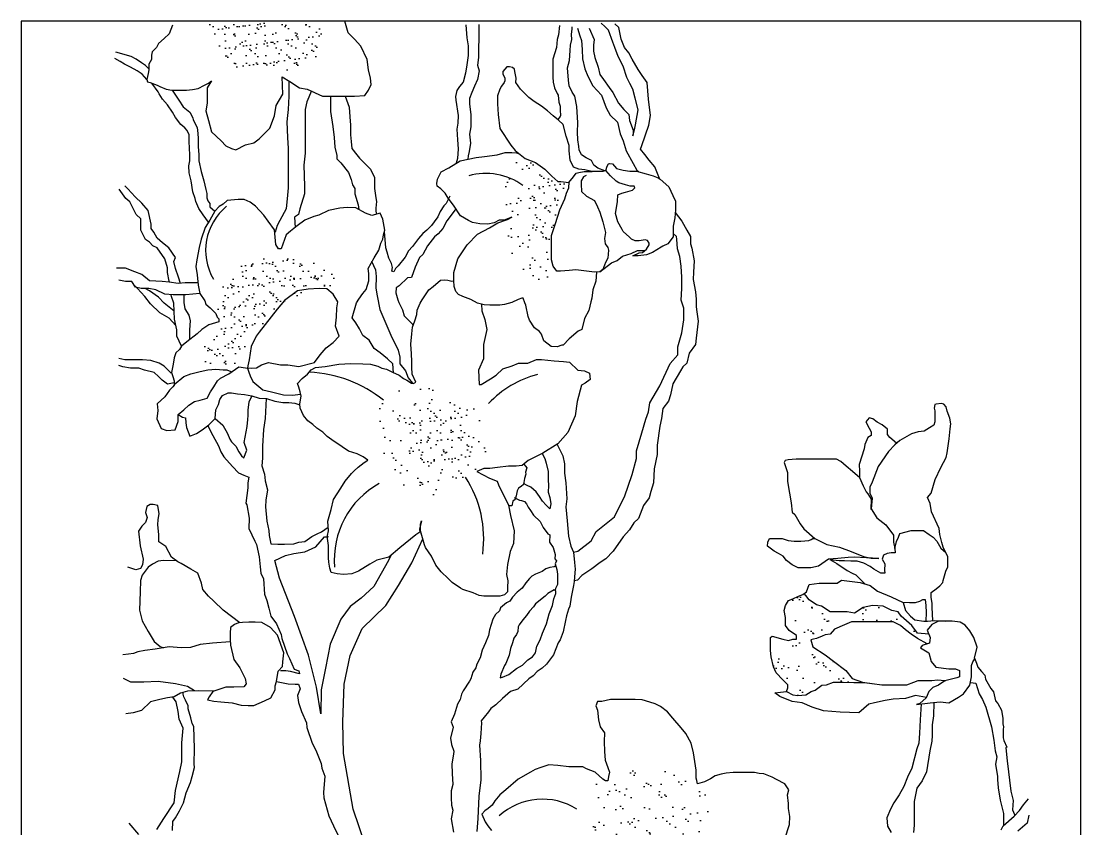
# Model space of a CAD drawing. Header units: millimetres. Extents: x 14385 to 129787, y 107826 to 186798.
# Drawn here: x 23319 to 26112, y 113915 to 116045 of the extents above; entities that cross this region are included whole.
import ezdxf

# ---------------------------------------------------------------- set-up
doc = ezdxf.new("R2010")
doc.units = ezdxf.units.MM
doc.header["$LTSCALE"] = 1000
pattern_1 = [(37.5, (32111.944, 101608.375), (-1.283065, 39.24605), [0, -30.959755, 0, -34.62604, 0, -33.09842]), (7.5, (32111.944, 101608.375), (36.04727, 57.4822), [0, -16.701973, 0, -27.904516, 0, -10.693336]), (327.5, (32086.89, 101608.375), (63.42968, 0.11525), [0, -10.18413, 0, -36.66287, 0, -47.86541]), (317.5, (32086.89, 101608.375), (61.2296, 17.8767), [0, -5.092065, 0, -24.034547, 0, -27.49715])]
pattern_2 = [(37.5, (32111.944, 101608.375), (-2.13844, 65.41008), [0, -51.5996, 0, -57.71007, 0, -55.16404]), (7.5, (32111.94, 101608.375), (60.0788, 95.80367), [0, -27.83662, 0, -46.50753, 0, -17.82223]), (327.5, (32070.19, 101608.375), (105.71613, 0.19208), [0, -16.97355, 0, -61.10478, 0, -79.77568]), (317.5, (32070.19, 101608.375), (102.0493, 29.7945), [0, -8.48678, 0, -40.05758, 0, -45.82858])]

msp = doc.modelspace()

# ---------------------------------------------------------------- hatches: boundary and pattern name
h = msp.add_hatch()
h.set_pattern_fill('AR-SAND', color=252, scale=0.8019, style=0)
h.set_pattern_definition(pattern_1)
h.paths.add_polyline_path([(23813.9, 116039.9), (23832.5, 115989.2), (23856.2, 115955.5), (23878.1, 115926.8), (23901.8, 115920.1), (23955.8, 115915), (23999.7, 115915), (24057.1, 115916.7), (24104.4, 115947.1), (24114.5, 116006.1), (24099.3, 116041.5)])
h = msp.add_hatch()
h.set_pattern_fill('AR-SAND', color=252, scale=1.3365, style=0)
h.set_pattern_definition(pattern_2)
h.paths.add_polyline_path([(24644.2, 115681.9), (24601.7, 115664.4), (24591.5, 115630.2), (24587.8, 115551.8), (24598.9, 115534.3), (24600.7, 115454), (24644.2, 115375.5), (24681.1, 115364.5), (24709.7, 115364.5), (24730, 115381.1), (24717.1, 115419.8), (24705.1, 115445.7), (24684.8, 115465.1), (24670, 115471.5), (24646.9, 115576.7), (24656.2, 115626.6), (24673.7, 115645), (24683.9, 115662.5)])
h = msp.add_hatch()
h.set_pattern_fill('AR-SAND', color=252, scale=0.8019, style=0)
h.set_pattern_definition(pattern_1)
h.paths.add_polyline_path([(24693.1, 115656.1), (24668.2, 115635.8), (24658, 115621), (24646, 115589.6), (24652.5, 115549), (24670.9, 115481.7), (24680.2, 115470.6), (24715.3, 115468.7), (24719, 115478.9), (24724.5, 115496.4), (24723.6, 115523.2), (24732.8, 115538.9), (24733.7, 115555.5), (24743.9, 115578.6), (24755.9, 115613.6), (24742.1, 115620.1), (24724.5, 115629.3), (24709.7, 115636.7), (24699.6, 115645.9), (24692.2, 115651.5)])
h = msp.add_hatch()
h.set_pattern_fill('AR-SAND', color=252, scale=0.8019, style=0)
h.set_pattern_definition(pattern_1)
h.paths.add_polyline_path([(23834.1, 115286.1), (23848.5, 115345.9), (23889.6, 115398), (23932.8, 115414.6), (23992.7, 115425.7), (24053.7, 115417.9), (24099.2, 115408), (24131.3, 115389.1), (24150.2, 115368.1), (24148, 115350.3), (24121.3, 115334.8), (24070.3, 115330.4), (24000.5, 115302.7), (23918.4, 115200.8), (23899.6, 115166.4), (23882.9, 115140.9), (23860.7, 115134.3), (23780.9, 115144.3), (23794.2, 115177.5), (23815.3, 115208.5), (23834.1, 115222.9), (23850.8, 115238.4), (23849.7, 115250.6), (23837.5, 115275)])
h = msp.add_hatch()
h.set_pattern_fill('AR-SAND', color=252, scale=1.3365, style=0)
h.set_pattern_definition(pattern_2)
h.paths.add_polyline_path([(24326, 115076.8), (24285.1, 115065.6), (24255.3, 115013.6), (24260.3, 114971.5), (24270.2, 114910.8), (24297.5, 114840.2), (24339.6, 114805.5), (24354.5, 114795.6), (24379.3, 114778.2), (24423.9, 114800.5), (24450, 114812.9), (24483.5, 114825.3), (24502.1, 114838.9), (24525.6, 114872.4), (24549.2, 114892.2), (24541.7, 114925.6), (24541.7, 114950.4), (24531.8, 114982.6), (24533.1, 115007.4), (24533.1, 115030.9), (24525.6, 115052), (24508.3, 115064.4), (24476, 115074.3), (24441.3, 115075.5), (24406.6, 115087.9), (24395.4, 115087.9), (24374.4, 115081.7), (24354.5, 115076.8), (24342.1, 115076.8)])
h.paths.add_polyline_path([(24379.3, 115037.1), (24353.3, 115021), (24334.7, 114997.5), (24333.4, 114960.3), (24350.8, 114894.7), (24414, 114858.7), (24436.3, 114863.7), (24489.7, 114877.3), (24510.7, 114893.4), (24514.5, 114923.2), (24502.1, 114974), (24469.8, 115016.1), (24411.5, 115033.4), (24397.9, 115040.9)], flags=16)
h = msp.add_hatch()
h.set_pattern_fill('AR-SAND', color=252, scale=0.8019, style=0)
h.set_pattern_definition(pattern_1)
h.paths.add_polyline_path([(24379.3, 115037.1), (24353.3, 115021), (24334.7, 114997.5), (24333.4, 114960.3), (24350.8, 114894.7), (24414, 114858.7), (24436.3, 114863.7), (24489.7, 114877.3), (24510.7, 114893.4), (24514.5, 114923.2), (24502.1, 114974), (24469.8, 115016.1), (24411.5, 115033.4), (24397.9, 115040.9)])
h = msp.add_hatch()
h.set_pattern_fill('AR-SAND', color=252, scale=1.3365, style=0)
h.set_pattern_definition(pattern_2)
h.paths.add_polyline_path([(25428.7, 114502.6), (25415.4, 114506.4), (25396.5, 114519.6), (25387.1, 114530.9), (25383.1, 114535.7), (25379.5, 114532.8), (25368.2, 114529.1), (25353.1, 114521.5), (25341.7, 114517.7), (25334.2, 114504.5), (25330.4, 114491.3), (25334.2, 114472.4), (25334.2, 114451.6), (25343.6, 114438.4), (25362.5, 114425.2), (25362.5, 114415.8), (25353.1, 114415.8), (25341.7, 114412), (25326.6, 114415.8), (25298.3, 114423.3), (25294.5, 114419.5), (25294.5, 114408.2), (25294.5, 114385.5), (25296.4, 114368.6), (25302, 114342.1), (25309.6, 114327), (25326.6, 114308.1), (25339.8, 114294.9), (25339.8, 114287.4), (25336.1, 114277.9), (25353.1, 114268.8), (25366.4, 114266.6), (25387.4, 114268.8), (25401.8, 114277.7), (25411.8, 114281), (25429.5, 114294.3), (25441.6, 114295.4), (25460.5, 114302), (25485.9, 114302), (25513.6, 114300.9), (25526.9, 114300.9), (25542.4, 114300.9), (25561.2, 114298.8), (25536.4, 114302.5), (25509.9, 114311.9), (25492.9, 114332.7), (25460.8, 114357.2), (25438.1, 114374.2), (25406, 114395), (25400.3, 114413.9), (25407.9, 114415.8), (25415.4, 114417.6), (25430.6, 114423.3), (25438.1, 114427.1), (25451.4, 114429), (25462.7, 114442.2), (25489.2, 114453.5), (25508, 114461.1), (25542.1, 114461.1), (25566.6, 114461.1), (25593.1, 114461.1), (25617.7, 114461.1), (25636.6, 114451.6), (25649.8, 114440.3), (25664.9, 114429), (25681.9, 114417.6), (25707.5, 114403.3), (25713.5, 114405.3), (25715.6, 114420.2), (25711.8, 114428.8), (25681.9, 114430.9), (25666.8, 114451.6), (25638.5, 114476.2), (25630.9, 114487.5), (25613.9, 114491.3), (25591.2, 114502.6), (25562.9, 114504.5), (25538.3, 114498.8), (25515.6, 114483.7), (25496.7, 114487.5), (25451.4, 114487.5)])
h = msp.add_hatch()
h.set_pattern_fill('AR-SAND', color=252, scale=1.3365, style=0)
h.set_pattern_definition(pattern_2)
h.paths.add_polyline_path([(24919.4, 114078.2), (24835.1, 114044.3), (24821.5, 113991), (24827.3, 113901.9), (24822.5, 113847.7), (24838.9, 113812.8), (24897.1, 113738.2), (24954.3, 113698.5), (24965, 113690.8), (25002.8, 113689.8), (25034.7, 113692.7), (25087.1, 113719.8), (25120, 113745), (25141.4, 113777), (25143.3, 113804.1), (25133.6, 113843.8), (25143.3, 113904.8), (25128.8, 113944.5), (25129.7, 114001.7), (25120, 114009.4), (25082.2, 114040.4), (25060.9, 114059.8), (25014.4, 114087.9), (24967.9, 114084), (24926.2, 114084)])

# ---------------------------------------------------------------- linework, layer by layer
msp.add_lwpolyline([(23318.7, 111744.9), (26112.4, 111744.9), (26112.4, 116044.9), (23318.7, 116044.9)], close=True)
at = {"color": 252}
for points in [[(23717.7, 116034.8), (23709.2, 116011.2), (23695.7, 115999.4), (23680.5, 115985.9), (23675.5, 115975.7), (23663.6, 115963.9), (23662, 115955.5), (23662, 115943.7), (23655.2, 115931.9), (23655.2, 115916.7), (23653.5, 115906.6), (23650.1, 115891.4), (23651.8, 115884.6), (23658.6, 115882.9), (23677.2, 115876.2), (23683.9, 115872.8), (23700.8, 115866.1), (23716, 115862.7), (23731.2, 115862.7), (23754.8, 115862.7), (23770, 115864.4), (23785.2, 115867.8), (23802.1, 115876.2), (23812.3, 115881.2), (23820.7, 115888), (23808.9, 115869.4), (23808.9, 115850.9), (23808.9, 115828.9), (23805.5, 115808.7), (23812.3, 115783.4), (23820.7, 115753), (23846, 115729.4), (23857.9, 115715.9), (23873, 115709.1), (23884.9, 115705.8), (23910.2, 115719.3), (23932.2, 115724.3), (23945.7, 115734.5), (23959.2, 115748), (23974.4, 115763.1), (23986.2, 115795.2), (23991.3, 115822.2), (23999.7, 115837.4), (24008.1, 115852.6), (24006.5, 115898.1), (24026.7, 115886.3), (24052.1, 115869.4), (24072.3, 115866.1), (24112.8, 115847.5), (24143.2, 115847.5), (24168.6, 115847.5), (24197.3, 115847.5), (24224.3, 115849.2), (24234.4, 115862.7), (24241.2, 115877.9), (24239.5, 115894.7), (24234.4, 115916.7), (24231.1, 115943.7), (24214.2, 115979.1), (24197.3, 115997.7), (24180.4, 116014.5), (24172, 116044.9)], [(24490.8, 116034.9), (24493.8, 116000.6), (24496.8, 115979.5), (24496.8, 115954.3), (24493.8, 115930.1), (24489.8, 115907.9), (24483.7, 115883.7), (24474.6, 115872.6), (24467.6, 115862.5), (24463.5, 115846.4), (24464.5, 115836.3), (24470.6, 115795.9), (24469.6, 115775.7), (24467.6, 115760.6), (24468.6, 115732.4), (24470.4, 115708.3), (24468.8, 115682.5), (24465.5, 115670.5)], [(24525.1, 116035.9), (24525.1, 116012.7), (24525.1, 115994.6), (24524.1, 115978.5), (24524.1, 115962.3), (24524.1, 115949.2), (24522, 115929.1), (24526.1, 115914), (24522, 115890.8), (24514, 115873.6), (24506.9, 115856.5), (24500.8, 115841.4), (24500.8, 115827.3), (24503.9, 115798), (24503.9, 115766.8), (24500.8, 115746.6), (24502.9, 115723.5), (24499.8, 115701.3), (24496.8, 115690.2), (24496.5, 115681.2)], [(24738.3, 116033.4), (24735.1, 116008.7), (24731.9, 115996.9), (24729.7, 115975.5), (24720.1, 115944.4), (24720.1, 115917.6), (24720.1, 115897.2), (24721.2, 115884.3), (24724.4, 115869.3), (24731.9, 115854.3), (24734, 115850), (24736.2, 115831.8), (24739.4, 115821.1), (24739.4, 115810.4), (24740.5, 115796.4), (24739.4, 115793.2), (24733.4, 115785.7)], [(24857.4, 115650.1), (24839.2, 115657), (24828.5, 115665.6), (24822, 115677.4), (24808.1, 115684.9), (24796.3, 115692.4), (24789.8, 115705.3), (24788.8, 115714.9), (24786.6, 115732.1), (24785.5, 115752.4), (24786.6, 115777.1), (24783.4, 115820), (24778, 115846.8), (24771.6, 115857.5), (24763, 115874.7), (24761.9, 115889.7), (24758.7, 115921.9), (24764.1, 115941.2), (24766.2, 115968), (24767.3, 115981.9), (24770.5, 115996.9), (24769.4, 116009.8), (24771.6, 116024.8), (24771.6, 116030.2)], [(24785.3, 116026.9), (24791.8, 116006.1), (24796.2, 115994.1), (24797.3, 115970), (24798.4, 115945.9), (24805, 115919.6), (24812.7, 115899.9), (24825.8, 115874.7), (24848.8, 115849.5), (24860.9, 115816.7), (24871.8, 115797), (24890.5, 115778.4), (24898.1, 115747.7), (24905.8, 115729.1), (24913.5, 115702.8), (24932.1, 115670), (24942, 115652.5), (24945.9, 115648.4)], [(24815.9, 116026.9), (24829.1, 115996.2), (24828, 115982), (24828, 115965.6), (24831.3, 115949.2), (24840, 115924), (24844.4, 115904.3), (24854.3, 115891.1), (24868.5, 115870.3), (24878.4, 115857.2), (24893.7, 115828.7), (24908, 115812.3), (24921.1, 115799.2), (24922.2, 115782.8), (24932.1, 115757.6), (24932.1, 115748.8), (24931, 115742.2), (24936.5, 115763), (24938.7, 115771.8), (24945.2, 115811.2), (24937.6, 115841.9), (24931, 115866), (24923.3, 115880.2), (24915.7, 115896.6), (24905.8, 115926.2), (24892.6, 115951.4), (24883.9, 115975.4), (24878.4, 115989.7), (24867.4, 116021.4), (24857.6, 116031.3), (24847.7, 116040)], [(25002, 115629.9), (24989.1, 115661.2), (24974.8, 115678.7), (24962.8, 115693), (24951.8, 115707.2), (24955.1, 115717.1), (24973.7, 115770.7), (24978.1, 115795.9), (24972.6, 115839.7), (24969.3, 115883.5), (24956.2, 115902.1), (24945.2, 115917.4), (24929.9, 115944.8), (24921.1, 115961.2), (24909.1, 115975.4), (24900.3, 115997.3), (24894.8, 116028), (24883.9, 116037.9)], [(23650.3, 115890.8), (23638, 115905.1), (23624.3, 115914.3), (23607.1, 115923.5), (23591, 115931.5), (23579.6, 115938.4), (23565.8, 115946.4)], [(23655.2, 115918.9), (23646, 115928.1), (23635.7, 115934.9), (23622, 115945.2), (23608.2, 115952.1), (23568.1, 115963.6)], [(24860.4, 115651), (24852.2, 115648.6), (24841.7, 115648.6), (24823.1, 115648.6), (24804.4, 115653.3), (24789.3, 115654.4), (24775.3, 115660.3), (24765.9, 115678.9), (24763.6, 115703.4), (24763.6, 115717.3), (24755.5, 115741.8), (24747.3, 115772.2), (24735.6, 115783.9), (24721.6, 115795.5), (24706.5, 115808.4), (24690.2, 115821.2), (24671.5, 115832.8), (24657.5, 115843.3), (24635.3, 115865.6), (24622.5, 115883.1), (24623.7, 115894.7), (24620.2, 115912.2), (24619, 115918), (24614.4, 115922.7), (24606.2, 115925), (24599.2, 115925), (24588.7, 115912.2), (24588.7, 115906.4), (24593.4, 115894.7), (24593.4, 115887.7), (24592.2, 115883.1), (24585.2, 115873.8), (24580.6, 115865.6), (24574.7, 115848.1), (24574.7, 115827.2), (24575.9, 115799.2), (24580.6, 115761.9), (24609.7, 115717.7), (24621.4, 115703.7), (24647, 115682.7), (24675, 115672), (24699.5, 115654.6), (24706.5, 115647.6), (24718.1, 115635.9), (24733.3, 115621.9), (24741.4, 115621.9), (24762.4, 115619.6), (24775.3, 115634.7), (24782.3, 115644), (24789.3, 115646.3), (24803.2, 115648.6), (24824.2, 115648.6)], [(24023.9, 115887.9), (24024.3, 115847.6), (24022.6, 115811.8), (24020.9, 115796.4), (24019.2, 115779.3), (24020.9, 115738.3), (24022.6, 115709.3), (24022.6, 115688.8), (24022.6, 115666.6), (24022.6, 115641), (24022.6, 115605.1), (24020.9, 115586.3), (24017.5, 115550.4), (24000.4, 115519.7), (23993.6, 115506), (23988.4, 115488.9), (23987, 115487.8)], [(23812.3, 115514.9), (23798.6, 115534), (23786.7, 115551.2), (23778.8, 115569.7), (23777.5, 115577.6), (23770.9, 115594.8), (23766.9, 115623.8), (23761.6, 115644.9), (23760.3, 115663.4), (23762.9, 115676.6), (23762.9, 115692.4), (23761.6, 115728), (23761.6, 115745.2), (23756.3, 115757.1), (23749.7, 115763.7), (23739.2, 115772.9), (23725.9, 115791.4), (23718, 115804.6), (23704.8, 115824.4), (23691.6, 115838.9), (23682.4, 115853.4), (23679.7, 115858.7), (23663.5, 115881.2)], [(23716.7, 115862.7), (23733.9, 115836.3), (23745.8, 115819.1), (23762.9, 115804.6), (23770.9, 115790.1), (23772.2, 115784.8), (23782.7, 115765), (23784.1, 115749.2), (23785.4, 115736), (23785.4, 115726.7), (23785.4, 115714.8), (23786.7, 115692.4), (23786.7, 115676.6), (23793.3, 115648.9), (23799.9, 115623.8), (23805.2, 115601.4), (23807.8, 115590.8), (23807.8, 115578.9), (23810.5, 115571), (23815.8, 115564.4), (23815.8, 115555.2), (23829.1, 115543.9)], [(24083.7, 115860.9), (24072.2, 115832.3), (24067.1, 115811.8), (24067.1, 115782.7), (24067.1, 115762.2), (24067.1, 115731.5), (24067.1, 115697.3), (24063.7, 115664.9), (24065.4, 115610.2), (24065.4, 115589.7), (24053.4, 115550.4), (24050, 115535.1), (24039.7, 115528.2), (24040.9, 115500.9)], [(24133.8, 115847.5), (24133.8, 115806.6), (24140.6, 115767.4), (24144, 115738.3), (24145.7, 115712.7), (24150.9, 115690.5), (24150.9, 115682), (24161.1, 115671.7), (24181.6, 115646.1), (24188.5, 115627.3), (24191.9, 115613.6), (24198.7, 115603.4), (24198.7, 115589.7), (24207.3, 115560.7), (24208.8, 115548.6)], [(24173.1, 115847.5), (24183.3, 115818.6), (24185, 115793), (24186.8, 115770.8), (24186.8, 115745.2), (24188.5, 115728.1), (24190.2, 115709.3), (24203.8, 115692.2), (24210.7, 115683.7), (24239.7, 115654.6), (24250, 115632.4), (24250, 115603.4), (24253.4, 115579.5), (24255.1, 115569.2), (24253.4, 115552.1), (24253.4, 115543.6), (24255.9, 115536.2)], [(24835.8, 115383.5), (24833.9, 115359.6), (24826.2, 115336.6), (24822.9, 115314.7), (24820.7, 115304.9), (24815.2, 115281.9), (24804.3, 115261.1), (24796.6, 115231.6), (24786.8, 115227.2), (24763.8, 115207.5), (24747.4, 115191.1), (24744.1, 115191.1), (24732, 115186.7), (24715.6, 115187.5), (24696.9, 115201.7), (24690.4, 115219.3), (24684.9, 115226.9), (24671.8, 115236.8), (24658.6, 115256.5), (24655.3, 115266.3), (24648.8, 115295.8), (24646.6, 115302.4), (24642.2, 115314.4), (24638.9, 115314.4), (24629.1, 115311.2), (24612.6, 115303.5), (24592.9, 115298), (24580.9, 115295.8), (24554.6, 115295.8), (24539.3, 115296.9), (24521.7, 115301.3), (24504.2, 115311.2), (24483.4, 115318.8), (24471.4, 115324.3), (24464.8, 115332), (24460.4, 115345.1), (24459.3, 115361.5), (24459.3, 115382.3), (24470.2, 115418.7), (24494.3, 115454.8), (24521.7, 115483.3), (24553.5, 115499.7), (24575.4, 115512.8), (24600.6, 115521.6), (24612.6, 115528.1), (24591.8, 115520.5), (24578.7, 115520.5), (24565.5, 115512.8), (24549.1, 115509.5), (24528.3, 115510.6), (24508.6, 115513.9), (24497.6, 115519.4), (24476.8, 115531.4), (24458.2, 115559.9), (24444, 115578.5), (24436.3, 115591.6), (24425.3, 115602.5), (24415.5, 115610.2), (24414.4, 115616.8), (24416.6, 115628.8), (24426.4, 115647.4), (24446.1, 115658.3), (24475.7, 115676.9), (24518.4, 115685.7), (24540.3, 115687.9), (24573.2, 115692.3), (24595.1, 115698.8), (24604.9, 115698.8), (24612.6, 115698.8), (24624.6, 115697.7), (24631.4, 115695.5)], [(24807.9, 115638.2), (24800.9, 115634.7), (24795.1, 115624.2), (24795.1, 115614.9), (24796.2, 115596.2), (24809.1, 115583.4), (24830.1, 115571.8), (24838.2, 115555.4), (24844.1, 115541.5), (24852.2, 115515.8), (24859.2, 115487.9), (24856.9, 115471.6), (24858, 115457.6), (24865, 115448.3), (24867.4, 115441.3), (24865, 115420.3), (24859.2, 115408.7), (24856.9, 115401.7), (24852.2, 115390), (24844.1, 115384.2), (24830.1, 115383), (24781.1, 115388.9), (24763.6, 115387.7), (24740.3, 115385.4), (24731, 115385.4), (24721.6, 115399.4), (24717, 115415.7), (24717, 115429.6), (24717, 115457.6), (24717, 115479.7), (24727.5, 115511.2), (24739.1, 115547.3), (24751.9, 115576.4), (24756.6, 115591.6), (24762.4, 115605.5), (24763.5, 115620.8)], [(23739.1, 115353.6), (23733.2, 115370.3), (23725.7, 115392.9), (23721.2, 115410.9), (23725.7, 115421.4), (23707.7, 115446.9), (23691.1, 115460.4), (23677.6, 115472.4), (23668.6, 115489), (23661.1, 115498), (23661.1, 115510), (23653.6, 115546), (23637, 115565.5), (23619, 115582.1), (23599.5, 115603.1), (23592, 115610.6)], [(23709.6, 115356.4), (23709.2, 115359.8), (23704.7, 115382.3), (23704.7, 115394.4), (23697.1, 115418.4), (23677.6, 115446.9), (23665.6, 115452.9), (23656.6, 115461.9), (23646.1, 115469.4), (23634, 115493.5), (23634, 115523.5), (23622, 115535.5), (23605.5, 115568.5), (23595, 115577.5), (23576.9, 115601.6)], [(24449.1, 115583.3), (24439.3, 115564.4), (24433, 115558.1), (24423.2, 115543.4), (24416.9, 115528.7), (24407.1, 115516.1), (24400.1, 115506.3), (24388.2, 115493.8), (24377.7, 115485.4), (24366.5, 115472.1), (24350.4, 115451.1), (24339.9, 115439.2), (24330.8, 115422.4), (24312.6, 115400), (24305.7, 115392.4), (24301.3, 115384.1), (24295.8, 115385.8), (24297.4, 115395.7), (24295.2, 115405.7), (24288, 115420.1), (24283.6, 115435.5), (24279.7, 115447.7), (24276.3, 115490.3)], [(24300.5, 115117.7), (24298.5, 115141.1), (24284.2, 115154.3), (24264.9, 115170.6), (24249.7, 115181.8), (24236.4, 115204.1), (24219.2, 115216.3), (24211, 115233.6), (24200.8, 115249.9), (24191.7, 115263.1), (24202.9, 115302.7), (24209, 115311.8), (24219.2, 115327.1), (24228.3, 115337.2), (24235.4, 115360.6), (24235.4, 115379.9), (24233.4, 115393.1), (24249.7, 115420.6), (24261.9, 115440.9), (24267, 115459.2), (24272, 115470.4), (24274.1, 115481.5), (24277.1, 115493.7), (24272, 115522.6), (24264.9, 115538.8), (24243.5, 115532.7), (24226.2, 115538.8), (24200.8, 115553), (24178.4, 115554.1), (24159.1, 115552), (24128.6, 115545.9), (24103.2, 115533.7), (24089.9, 115529.7), (24066.6, 115520.5), (24046.2, 115505.3), (24028.9, 115491.1), (24017.7, 115481.9), (24004.5, 115444.3), (23997.4, 115444.3), (23990.3, 115456.5), (23986.2, 115495.1), (23969.9, 115517.5), (23958.8, 115533.7), (23936.4, 115557.1), (23922.1, 115567.3), (23906.9, 115574.4), (23890.6, 115574.4), (23861.7, 115572.5), (23851.5, 115562.3), (23840.3, 115556.2), (23829.2, 115544), (23815.9, 115520.6), (23803.7, 115501.3), (23793.6, 115469.8), (23787.5, 115448.5), (23781.6, 115415.4), (23778.7, 115398.2), (23783, 115376.1), (23785.1, 115348.9), (23789.4, 115326.8), (23803, 115307.5), (23805.9, 115298.9), (23817.3, 115288.9), (23831.6, 115273.9), (23835.2, 115264.7), (23839.5, 115259.7), (23840.2, 115252.5), (23813.7, 115244.5), (23795.1, 115231.7), (23783, 115220.9), (23755.8, 115199.5), (23741.5, 115188.1), (23736.5, 115179.5), (23726.5, 115170.1), (23722.2, 115157.3), (23719.4, 115140.8), (23715.3, 115118.6), (23718.7, 115108.4), (23722.2, 115096.9), (23722.2, 115085.5), (23718.7, 115080.9), (23709.6, 115071.8), (23697, 115054.7), (23677.6, 115036.4), (23678.7, 115018.1), (23676.4, 114996.4), (23687.9, 114971.2), (23702.7, 114965.5), (23724.5, 114967.8), (23732.5, 114989.5), (23732.5, 115007.8), (23747.3, 115020.4), (23761.1, 115032.9), (23775.9, 115042.1), (23790.8, 115045.5), (23809.1, 115051.2), (23818.2, 115067.2), (23826.2, 115080.9), (23836.5, 115096.9), (23844.5, 115103.8), (23866.3, 115115.2), (23892.6, 115133.5), (23909.7, 115131.2), (23924.6, 115130.1), (23939.5, 115131.2), (23952.1, 115139.2), (23970.4, 115144.9), (24002.4, 115139.2), (24021.8, 115139.2), (24050.4, 115134.6), (24091.6, 115144.9), (24106.5, 115165.5), (24122.5, 115183.8), (24140.8, 115197.5), (24156.8, 115214.6), (24147.6, 115240.9), (24149.9, 115264.9), (24151.1, 115288.9), (24153.4, 115304.9), (24140.8, 115325.5), (24124.8, 115339.2), (24104.2, 115340.3), (24075.6, 115338.1), (24047, 115333.5), (24012.7, 115308.3), (23993.2, 115285.5), (23946.3, 115224.9), (23938.3, 115214.6), (23924.6, 115187.2), (23920, 115151.8), (23916.6, 115135.8), (23915.5, 115130.1)], [(24464.4, 115550.3), (24452.1, 115533.6), (24440.8, 115518.9), (24430.5, 115498.2), (24418.3, 115484.4), (24408, 115476.6), (24389.8, 115452.4), (24377.7, 115429.9), (24369.1, 115422.2), (24357.8, 115396.3), (24347.5, 115369.5), (24337.1, 115367.8), (24315.5, 115347), (24307.7, 115341.8), (24306.8, 115328.9), (24312, 115309.9), (24314.6, 115303), (24324.1, 115284), (24328.4, 115268.4), (24350, 115246), (24351.6, 115242)], [(25043.1, 115540.7), (25060.2, 115517.3), (25073.4, 115494.1), (25083.3, 115477.6), (25083.3, 115457.7), (25086.7, 115446.2), (25093.3, 115413.1), (25091.6, 115383.3), (25090, 115363.4), (25096.6, 115331.7), (25098.3, 115311.8), (25098.3, 115291.9), (25100, 115278.7), (25103.3, 115253.9), (25098.3, 115209.2), (25096.6, 115192.7), (25080.1, 115169.5), (25073.5, 115143), (25063.5, 115133.1), (25056.9, 115123.1), (25037, 115088.4), (25030.4, 115059.8), (25025.4, 115043.3), (25010.5, 115023.4), (25007.2, 114996.9), (25002.2, 114977.1), (24995.6, 114927.4), (24995.6, 114902.6), (24987.3, 114864.5), (24985.7, 114827.8), (24979, 114804.7), (24974.1, 114788.1), (24959.2, 114768.3), (24945.9, 114733.5), (24934.3, 114721.9), (24922.7, 114703.7), (24906.2, 114685.5), (24879.7, 114647.4), (24859.8, 114627.6), (24844.9, 114617.7), (24823.3, 114601.1), (24796.8, 114582.9), (24785.2, 114571.3), (24776.9, 114568.9)], [(24730.8, 114930.5), (24746.7, 114898.8), (24751.2, 114877.7), (24751.2, 114853.6), (24755, 114827.3), (24757.2, 114785.9), (24755, 114764), (24758, 114727.9), (24761.7, 114687.2), (24767.8, 114660.8), (24774.6, 114645), (24785.9, 114647.3), (24821.3, 114675.1), (24834.9, 114699.2), (24883.1, 114737.7), (24898.9, 114770.8), (24909.5, 114791.1), (24929.2, 114849.8), (24941.3, 114891.9), (24941.3, 114912.4), (24954.6, 114959.4), (24965.4, 114995.6), (24972.7, 115014.9), (24976.3, 115039), (25002.8, 115083.5), (25029.4, 115142.6), (25049.9, 115165.5), (25049.9, 115186), (25060.7, 115223.3), (25065.7, 115257.8), (25065.7, 115287.9), (25058.5, 115309.6), (25060.9, 115339.7), (25060.9, 115369.8), (25058.5, 115398.8), (25054.9, 115424.1), (25048.8, 115444.6), (25047.6, 115469.9), (25046.4, 115477.1), (25037.6, 115485.3)], [(24844.1, 115384.2), (24875.3, 115407.8), (24890.1, 115414.3), (24904.4, 115425.2), (24927.2, 115432.6), (24943.7, 115440.2), (24963.2, 115440.2)], [(24242.5, 115412.4), (24252.7, 115389.1), (24254.8, 115371.8), (24253.7, 115341.3), (24256.8, 115321), (24263.9, 115284.4), (24293.4, 115217.3), (24312.7, 115177.7), (24316.8, 115159.4), (24316.8, 115141.1), (24332, 115122.8), (24339.2, 115104.5), (24350.4, 115090.3)], [(23784.7, 115354.6), (23750.8, 115354.7), (23732.4, 115352.9), (23708.4, 115356.6), (23690, 115358.4), (23656.8, 115360.3), (23636.5, 115376.8), (23618.1, 115384.2), (23594.1, 115393.4), (23570.2, 115393.4)], [(23789.4, 115326.8), (23752.7, 115323.4), (23719.5, 115323.4), (23697.4, 115325.3), (23673.4, 115336.3), (23655, 115340), (23634.7, 115340), (23620, 115343.7), (23610.7, 115358.4), (23594.1, 115358.4), (23575.7, 115362.1)], [(24062.9, 115005.5), (24054.4, 115024.3), (24053.3, 115036.4), (24056.5, 115056.3), (24054.4, 115067.8), (24050.7, 115079.8), (24047.6, 115089.7), (24059.6, 115102.8), (24073.8, 115113.8), (24083.2, 115125.3), (24094.2, 115131.6), (24120.4, 115134.2), (24156.5, 115141), (24187.9, 115142), (24219.3, 115141.5), (24239.7, 115141), (24258.8, 115135), (24269.7, 115130), (24282.2, 115127.5), (24297.3, 115119.1), (24314.9, 115111.6), (24326.6, 115103.2), (24335.8, 115098.2), (24347.6, 115090.6), (24353.4, 115089.8), (24359.3, 115093.2), (24349.3, 115114.2), (24348.4, 115132.6), (24348.4, 115147.7), (24347.6, 115167.8), (24345.9, 115192.9), (24348.4, 115220.7), (24350.1, 115238.2), (24356.8, 115255), (24361.8, 115271.7), (24362.7, 115282.6), (24370.2, 115301), (24376.1, 115310.2), (24393.7, 115336.2), (24404.5, 115345.4), (24423.8, 115362.3), (24435.6, 115363.1), (24443.9, 115362.3), (24454, 115359.8), (24459.4, 115360.1)], [(23726.1, 115242.9), (23708.5, 115262.3), (23684.6, 115276.1), (23659.4, 115300), (23644.4, 115318.8), (23625.5, 115340.2), (23618.6, 115345.8)], [(23722, 115279.9), (23695.9, 115301.2), (23680.8, 115317.6), (23656.9, 115333.9), (23645.4, 115340)], [(23741.5, 115188.1), (23728.7, 115214.2), (23728.7, 115230.7), (23722.7, 115259.2), (23721.2, 115301.3), (23715.2, 115319.3), (23714.5, 115323.8)], [(23763.4, 115205.5), (23763.3, 115230.7), (23764.8, 115254.7), (23761.8, 115269.7), (23751.3, 115286.3), (23748.2, 115302.8), (23748.2, 115320.8), (23747.7, 115323.4)], [(24532.1, 115298.7), (24533.6, 115281.3), (24541.1, 115258.7), (24546.8, 115232.3), (24537.3, 115192.7), (24537.3, 115155), (24524.1, 115124.8), (24526, 115087.1), (24531.7, 115087.1), (24556.2, 115102.1), (24571.3, 115111.6), (24588.3, 115128.6), (24612.9, 115136.1), (24629.8, 115143.6), (24654.4, 115143.6), (24677, 115153.1), (24690.3, 115153.1), (24724.2, 115149.3), (24748.8, 115147.4), (24763.9, 115145.5), (24786.5, 115124.8), (24803.5, 115122.9), (24816.7, 115117.2), (24818.6, 115100.3), (24805.4, 115090.8), (24796, 115085.2), (24784.7, 115041.8), (24779, 115004.1), (24760.1, 114960.7), (24733.7, 114930.5), (24694, 114906), (24655.4, 114886.5), (24639.5, 114873.2), (24623.6, 114871.9), (24603.7, 114871.9), (24574.5, 114867.9), (24554.6, 114865.3), (24538.7, 114865.3), (24520.1, 114857.3), (24553.3, 114840), (24573.2, 114832), (24577.2, 114822.8), (24603.7, 114768.4), (24609, 114741.9), (24618.3, 114700.7), (24616.3, 114667.5), (24607.9, 114646.6), (24600.5, 114612), (24598.4, 114585.8), (24601.6, 114569), (24600.5, 114552.3), (24600.5, 114540.7), (24593.2, 114532.4), (24580.6, 114529.2), (24538.7, 114529.2), (24526.1, 114530.3), (24510.3, 114537.6), (24483.1, 114546), (24476.8, 114550.2), (24454.8, 114564.8), (24444.3, 114575.3), (24426.4, 114593.1), (24411.8, 114610.9), (24400.2, 114634), (24384.5, 114657.1), (24382.4, 114664.4), (24375, 114688.5), (24371.9, 114701.1), (24371.9, 114718.9), (24374, 114727.3), (24368.8, 114705.3), (24369.8, 114697.9), (24359.3, 114690.6), (24317.4, 114656), (24288, 114631.9), (24256.5, 114623.5), (24237.7, 114613), (24208.3, 114595.2), (24190.5, 114587.9), (24168.4, 114585.8), (24151.6, 114587.9), (24135.9, 114591), (24132.8, 114602.6), (24129.6, 114618.3), (24128.6, 114629.8), (24128.6, 114644.5), (24128.6, 114662.3), (24126.5, 114681.2), (24126.5, 114688.5), (24128.6, 114701.1), (24127.5, 114726.2), (24135.9, 114757.7), (24142.2, 114783.9), (24161.1, 114813.2), (24172.6, 114832.1), (24189.4, 114852), (24196.7, 114859.3), (24207.2, 114868.7), (24223, 114881.3), (24232.4, 114887.6), (24219.9, 114896.5), (24204.5, 114903.8), (24181.6, 114911.2), (24164.7, 114923), (24138.1, 114941.4), (24125.6, 114950.2), (24113.8, 114961.3), (24098.3, 114971.6), (24088, 114981.2), (24074.7, 114991.5), (24062.9, 115005.5)], [(23714, 115117.1), (23695.5, 115135.6), (23682.6, 115142.9), (23660.5, 115150.3), (23638.4, 115152.1), (23612.6, 115152.1), (23592.3, 115152.1), (23575.7, 115155.8)], [(23722.2, 115091.4), (23704.8, 115087.7), (23690, 115098.7), (23680.8, 115107.9), (23669.7, 115119), (23643.9, 115124.5), (23629.2, 115130), (23607, 115130), (23586.8, 115133.7), (23575.7, 115137.4)], [(23915.5, 115130.1), (23919.1, 115119.9), (23922.1, 115109.5), (23929.6, 115094.5), (23955.8, 115072.8), (23979, 115067.6), (24010.5, 115059.3), (24035.2, 115058.6), (24053.9, 115061.6), (24055.5, 115061.4)], [(23722.2, 115087.1), (23747.8, 115107.8), (23766.1, 115115), (23790.4, 115121.1), (23811, 115126), (23831.7, 115127.2), (23851.2, 115126), (23860.9, 115126), (23871.8, 115121.1), (23874, 115120.5)], [(23732.5, 115007.8), (23743.9, 115000.9), (23751.9, 114998.7), (23753.1, 114986.1), (23754.2, 114973.5), (23763.3, 114950.7), (23780.5, 114957.5), (23795.4, 114967.8), (23813.7, 114980.4), (23829.7, 114997.5), (23832, 115020.4), (23838.8, 115034.1), (23842.3, 115047.8), (23849.1, 115058.1), (23864, 115064.9), (23873.1, 115064.9), (23889.2, 115062.7), (23907.5, 115060.4), (23926.9, 115056.9), (23946.3, 115051.2), (23965.8, 115050.1), (23987.5, 115043.2), (24008.1, 115039.8), (24024.1, 115039.8), (24040.1, 115037.5), (24053.6, 115033.7)], [(23829.7, 114997.5), (23850, 114979.6), (23863, 114957.6), (23869, 114942.6), (23873, 114935.6), (23884.9, 114924.7), (23892.9, 114909.7), (23899.9, 114898.7), (23905.9, 114893.7), (23913.9, 114913.7), (23906.9, 114933.7), (23914.9, 114976.6), (23915.9, 114994.6), (23916.9, 115005.5), (23916.9, 115020.5), (23918.9, 115033.5), (23919.9, 115041.5), (23924.9, 115052.5), (23927.5, 115056.7)], [(23964.4, 115050.2), (23961.6, 114997.1), (23957.8, 114968.1), (23955.3, 114924), (23955.3, 114892.5), (23952.8, 114872.3), (23960.3, 114850.9), (23961.6, 114833.3), (23967.9, 114809.3), (23964.1, 114781.6), (23962.9, 114764), (23966.6, 114726.2), (23971.7, 114702.3), (23972.9, 114688.4), (23975.5, 114675.8), (23976.7, 114667), (23995.6, 114665.7), (24013.3, 114665.7), (24037.3, 114667), (24051.1, 114670.8), (24066.3, 114673.3), (24085.2, 114685.9), (24099, 114693.4), (24110.4, 114698.5), (24128.2, 114710.6)], [(25721.9, 114464.5), (25720.5, 114498.8), (25720.5, 114510.8), (25717.8, 114525.4), (25717.8, 114532), (25717.8, 114538.6), (25731.1, 114547.9), (25740.4, 114555.9), (25748.4, 114565.2), (25749.7, 114570.5), (25756.3, 114594.4), (25761.6, 114606.3), (25761.6, 114632.8), (25749.7, 114658.1), (25745.7, 114670), (25740.4, 114691.2), (25739.1, 114707.2), (25719.1, 114750.9), (25715.2, 114773.5), (25708.5, 114789.4), (25717.8, 114800), (25728.5, 114836.1), (25743.1, 114868), (25757.7, 114894.5), (25760.4, 114906.4), (25765.7, 114943.6), (25768.3, 114970.1), (25769.7, 114983.4), (25767, 114998), (25760.4, 115016.6), (25757.7, 115028.5), (25751.1, 115035.2), (25744.4, 115036.5), (25731.1, 115035.2), (25727.2, 115033.8), (25725.8, 115024.5), (25727.2, 115017.9), (25727.2, 114996.7), (25727.2, 114988.7), (25724.5, 114979.4), (25713.9, 114972.8), (25699.3, 114963.5), (25683.3, 114962.2), (25666.1, 114956.9), (25635.5, 114939.6), (25622.2, 114927.7), (25605, 114910.4), (25578.4, 114870.6), (25562.5, 114829.5), (25555.8, 114816.2), (25555.8, 114800.3), (25562.5, 114787), (25559.8, 114759.1), (25574.4, 114735.3), (25598.3, 114716.7), (25618.3, 114690.1), (25618.3, 114671.6), (25622.2, 114654.3), (25626.2, 114672.9), (25631.5, 114684.8), (25635.5, 114694.1), (25664.7, 114702.1), (25678, 114702.1), (25697.9, 114702.1), (25712.6, 114691.5), (25723.2, 114684.8), (25732.5, 114674.2), (25743.1, 114655.6), (25756.4, 114643.7), (25756.5, 114643.7)], [(25626.9, 114931.9), (25609, 114947.6), (25602.3, 114955.5), (25602.3, 114968.8), (25589, 114980.7), (25575.8, 114987.4), (25563.8, 114996.7), (25554.5, 114999.3), (25545.2, 114988.7), (25554.5, 114971.5), (25559.8, 114962.2), (25559.8, 114952.9), (25550.5, 114947.6), (25542.6, 114929), (25541.2, 114917.1), (25527.9, 114875.9), (25529.3, 114858.7), (25529.3, 114841.4), (25538.6, 114820.2), (25546.5, 114804.3), (25550.5, 114799), (25559.8, 114784.4), (25558.5, 114757.8)], [(23810.7, 114978.4), (23823.7, 114952.6), (23838.9, 114924.8), (23845.2, 114909.7), (23852.8, 114895.8), (23875.5, 114870.5), (23892, 114854.1), (23905.9, 114847.8), (23918.5, 114842.7), (23916, 114827.6), (23916, 114814.9), (23910.9, 114774.5), (23913.5, 114769.5), (23919.8, 114734.1), (23918.6, 114707.1), (23935, 114674.3), (23938.8, 114665.4), (23946.4, 114632.6), (23948.9, 114606.1), (23950.2, 114589.6), (23957.8, 114574.5), (23960.3, 114534.1), (23966.6, 114517.6), (23971.7, 114497.4), (23976.7, 114476), (23992, 114455.7), (24004.2, 114427.4), (24006.2, 114417.3), (24020.3, 114376.9), (24026.4, 114364.8), (24038.5, 114336.5), (24050.7, 114332.4), (24052.7, 114324.4), (24028.4, 114330.4), (24016.3, 114332.4), (24002.1, 114332.4)], [(24692.4, 114905.1), (24699.1, 114892.1), (24702.7, 114879.3), (24707.7, 114857.2), (24707.7, 114848.7), (24708.4, 114835.2), (24709.1, 114820.9), (24707.7, 114803.1), (24712.7, 114788.9), (24714.8, 114772.5), (24712.7, 114759), (24702.7, 114769), (24692.7, 114778.9), (24684.9, 114791.7), (24676.3, 114803.8), (24662.1, 114815.9), (24652.8, 114820.9), (24643.4, 114825.7)], [(25529.5, 114840.9), (25510.7, 114857.3), (25493.4, 114871.9), (25480.1, 114883.9), (25468.2, 114890.5), (25448.3, 114890.5), (25423, 114890.5), (25400.5, 114890.5), (25377.9, 114890.5), (25361.9, 114890.5), (25340.7, 114887.9), (25332.7, 114886.5), (25330.1, 114881.2), (25339.4, 114854.7), (25339.4, 114830.8), (25344.7, 114800.3), (25348.7, 114775.1), (25351.3, 114749.9), (25358, 114744.5), (25372.6, 114719.3), (25381.9, 114706.1), (25411.1, 114680.9), (25443, 114664.9), (25476.2, 114658.3), (25506.7, 114646.4), (25539.9, 114633.1), (25559.8, 114629.1), (25579.7, 114627.8), (25514.7, 114631.8), (25498.7, 114630.4), (25472.2, 114627.8), (25446.9, 114626.5), (25420.4, 114607.9), (25400.5, 114603.9), (25367.2, 114603.9), (25351.3, 114611.9), (25336.7, 114622.5), (25327.4, 114634.4), (25315.5, 114641), (25303.5, 114647.7), (25286.2, 114661), (25287.6, 114671.6), (25291.5, 114680.9), (25303.5, 114680.9), (25324.8, 114680.9), (25340.7, 114675.5), (25356.6, 114674.2), (25373.9, 114674.2), (25395.1, 114675.5), (25401.8, 114678.2), (25405.8, 114680.9), (25411.1, 114680.9)], [(24644.2, 114876.5), (24648.1, 114871.7), (24651.6, 114867.4), (24648.1, 114855.4), (24649, 114850.2), (24645.5, 114839), (24642.9, 114823), (24637.3, 114818.3), (24630, 114813.5), (24626.1, 114806.6), (24623.9, 114793.7), (24620.9, 114783.3), (24614.9, 114779.4), (24612.7, 114767.4), (24605, 114767.4), (24603.9, 114767.6)], [(23895.3, 114458.7), (23851.3, 114492.2), (23827, 114515.5), (23812.4, 114529.1), (23797.8, 114546.6), (23793.9, 114563.1), (23784.2, 114589.3), (23765.7, 114600), (23740.5, 114614.6), (23731.7, 114619.4), (23715.2, 114632.1), (23699.7, 114660.2), (23681.2, 114671.9), (23681.2, 114691.3), (23679.3, 114716.5), (23680.2, 114731.1), (23682.2, 114745.7), (23679.3, 114768), (23666.6, 114770.9), (23658.9, 114770.9), (23650.1, 114765.1), (23646.2, 114749.5), (23651.1, 114735.9), (23646.2, 114723.3), (23636.5, 114713.6), (23627.8, 114700), (23632.6, 114661.2), (23640.4, 114626.2), (23638.4, 114611.7), (23633.6, 114602), (23621, 114598.1), (23599.6, 114604.9)], [(24618.2, 114789.2), (24632.2, 114782.2), (24637.9, 114780.9), (24646.1, 114778.4), (24650.6, 114772.1), (24655, 114763.8), (24661.3, 114755), (24669.6, 114742.3), (24687.3, 114725.8), (24690.5, 114718.9), (24694.9, 114710), (24707.6, 114692.9), (24712.6, 114691), (24711.4, 114671.4), (24720.9, 114656.8), (24726.6, 114638.5), (24726, 114627.7), (24730.4, 114622), (24726.6, 114613.8), (24731, 114599.2), (24732.3, 114587.2), (24732.3, 114573.3), (24732.3, 114560), (24727.2, 114549.2), (24726.5, 114543.4)], [(24293.4, 114636.4), (24287.1, 114622.8), (24248.5, 114554), (24215.3, 114523.4), (24186.1, 114501.2), (24161.1, 114467.9), (24133.3, 114402.7), (24120.9, 114338.9), (24109.8, 114282.1), (24108.4, 114218.3), (24097.2, 114289), (24076.4, 114373.6), (24038.9, 114474.8), (24000, 114576.1), (23987.6, 114623.2), (24015.4, 114635.8), (24037.5, 114641.3), (24066.7, 114645.4), (24095.8, 114659.3), (24118.1, 114685.7), (24125, 114685.7), (24129.1, 114686.1)], [(24396.2, 113584.5), (24311.2, 113472.2), (24286.3, 113642), (24261.2, 113746.9), (24243.8, 113814.3), (24226.3, 113871.7), (24193.7, 113967.1), (24168.8, 114114.4), (24166.6, 114196.6), (24170.5, 114297.2), (24186.3, 114372.2), (24217.8, 114443.3), (24280.5, 114504), (24313.8, 114556.7), (24348.6, 114616.3), (24377.6, 114680.2), (24373.6, 114694.4)], [(24775.1, 114645.1), (24777.3, 114617.7), (24778.9, 114600.1), (24777.3, 114579.4), (24776.8, 114567.5), (24775.2, 114556.7), (24769, 114526), (24765.4, 114502.2), (24761.3, 114495), (24756.1, 114476.9), (24753.5, 114464.5), (24747.3, 114434.9), (24739.5, 114413.7), (24734.4, 114405.4), (24721.8, 114374.2), (24703.6, 114349.4), (24692, 114339.4), (24678.8, 114330.3), (24668.8, 114318.8), (24657.3, 114310.5), (24628.3, 114284), (24609.2, 114277.4), (24587.7, 114259.2), (24570.3, 114242.7), (24557.1, 114232.5), (24550.4, 114224.2), (24538.9, 114210.2), (24531.4, 114200.3), (24532.2, 114194.5), (24530.7, 114166.3), (24528.8, 114147.7), (24526.9, 114135.6), (24529.7, 114095.7), (24530.7, 114044.5), (24525.1, 114001.5), (24522.3, 113942.9), (24520.4, 113908.5)], [(25622.2, 114654.3), (25623.3, 114643), (25612.8, 114643), (25601.6, 114641.4), (25591.9, 114637.3), (25588.7, 114626.1), (25595.9, 114614), (25595.1, 114597.2), (25595.9, 114589.9), (25585.5, 114589.1), (25567, 114599.6), (25557.3, 114606.8), (25540.4, 114615.6), (25522.7, 114621.3), (25505.8, 114621.3), (25489.8, 114622.1), (25475.3, 114622.1), (25459.2, 114623.7), (25450.3, 114625.3), (25468.8, 114614.8), (25496.2, 114596.3), (25509.9, 114589.1), (25519.5, 114585.1), (25534.8, 114569), (25541.2, 114563.4), (25542.6, 114561.5)], [(23728.6, 114621.8), (23694.3, 114622.5), (23679.5, 114621.4), (23664.8, 114613), (23653.2, 114605.6), (23637.4, 114584.6), (23633.1, 114569.8), (23632.1, 114540.3), (23631, 114491.9), (23637.4, 114463.5), (23653.2, 114436.1), (23669, 114409.7), (23684.8, 114396), (23693.7, 114392.4)], [(24728.2, 114608.5), (24723.9, 114606.3), (24712.2, 114604), (24702.2, 114600.5), (24692.3, 114593.5), (24674.7, 114587), (24665.4, 114581.2), (24658.9, 114575.3), (24649, 114563.6), (24639.6, 114550.2), (24626.2, 114539.1), (24614.4, 114526.1), (24607.4, 114515.6), (24598.1, 114510.9), (24582.8, 114498), (24579.9, 114490.4), (24569.4, 114480.5), (24561.8, 114468.2), (24553.6, 114440), (24550.6, 114425.4), (24543, 114406.1), (24533.7, 114386.3), (24528.4, 114366.4), (24520.2, 114349.8), (24517.8, 114339.9), (24509.6, 114328.8), (24504.4, 114311.2), (24500.3, 114304.8), (24483.9, 114279), (24479.8, 114270.2), (24475.7, 114256.8), (24469.2, 114243.9), (24461, 114217.6), (24452.5, 114197.9), (24457.2, 114183), (24450.7, 114154), (24453.5, 114137.9), (24459.1, 114120.2), (24458.1, 114111.8), (24454.4, 114086.5), (24455.3, 114061.3), (24456.3, 114032.3), (24452.5, 114015.4), (24452.5, 114007), (24452.5, 113996.7), (24453.5, 113977.8), (24456.3, 113964.7), (24452.5, 113941.3), (24458.1, 113906.7)], [(25705.3, 114261.4), (25676.3, 114266.6), (25649.8, 114259), (25617.7, 114257.1), (25596.9, 114253.4), (25568.5, 114247.7), (25553.4, 114243.9), (25526.9, 114221.3), (25477.8, 114223.1), (25434.3, 114226.9), (25404.1, 114236.4), (25377.6, 114247.7), (25351.2, 114251.5), (25319.1, 114264.7), (25305.8, 114274.1), (25320.9, 114276), (25336.1, 114277.9), (25339.8, 114287.4), (25339.8, 114294.9), (25326.6, 114308.1), (25309.6, 114327), (25302, 114342.1), (25296.4, 114368.6), (25294.5, 114385.5), (25294.5, 114408.2), (25294.5, 114419.5), (25298.3, 114423.3), (25326.6, 114415.8), (25341.7, 114412), (25353.1, 114415.8), (25362.5, 114415.8), (25362.5, 114425.2), (25343.6, 114438.4), (25334.2, 114451.6), (25334.2, 114472.4), (25330.4, 114491.3), (25334.2, 114504.5), (25341.7, 114517.7), (25353.1, 114521.5), (25368.2, 114529.1), (25379.5, 114532.8), (25389, 114540.4), (25396.5, 114559.3), (25423, 114563.1), (25470.3, 114563.1), (25481.6, 114570.6), (25530.7, 114564.9), (25557.2, 114557.4), (25576.1, 114542.3), (25612, 114527.2), (25644.1, 114512.1), (25649.8, 114491.3), (25663, 114476.2), (25674.4, 114466.7), (25698.9, 114463), (25708.4, 114463), (25725.4, 114464.9), (25755.6, 114463)], [(25711.8, 114428.8), (25681.9, 114430.9), (25666.8, 114451.6), (25638.5, 114476.2), (25630.9, 114487.5), (25613.9, 114491.3), (25591.2, 114502.6), (25562.9, 114504.5), (25538.3, 114498.8), (25515.6, 114483.7), (25496.7, 114487.5), (25451.4, 114487.5), (25428.7, 114502.6), (25415.4, 114506.4), (25396.5, 114519.6), (25387.1, 114530.9), (25383.1, 114535.7)], [(25642.7, 114512.7), (25660.6, 114511.8), (25677, 114512.5), (25688.2, 114515.5), (25695.7, 114520), (25701.7, 114520), (25703.2, 114511.8), (25703.9, 114504.3), (25704.7, 114485.6), (25703.7, 114463)], [(25707.5, 114403.3), (25681.9, 114417.6), (25664.9, 114429), (25649.8, 114440.3), (25636.6, 114451.6), (25617.7, 114461.1), (25593.1, 114461.1), (25566.6, 114461.1), (25542.1, 114461.1), (25508, 114461.1), (25489.2, 114453.5), (25462.7, 114442.2), (25451.4, 114429), (25438.1, 114427.1), (25430.6, 114423.3), (25415.4, 114417.6), (25407.9, 114415.8), (25400.3, 114413.9), (25406, 114395), (25438.1, 114374.2), (25460.8, 114357.2), (25492.9, 114332.7), (25509.9, 114311.9), (25536.4, 114302.5), (25587.4, 114294.9), (25608.2, 114294.9), (25627.1, 114294.9), (25653.6, 114294.9), (25672.5, 114302.5), (25683.8, 114306.2), (25702.7, 114306.2), (25719.7, 114306.2), (25734.8, 114308.1), (25753.7, 114306.2), (25755.6, 114305.7)], [(25831.7, 114365.5), (25839.2, 114394.7), (25830.6, 114420.2), (25820, 114437.2), (25807.2, 114452.1), (25794.4, 114460.6), (25773.1, 114462.8), (25756.1, 114462.8), (25736.9, 114462.8), (25719.9, 114454.2), (25707.1, 114439.3), (25715.6, 114420.2), (25713.5, 114405.3), (25694.3, 114398.9), (25690.1, 114392.5), (25711.4, 114379.8), (25717.7, 114356.4), (25730.5, 114341.5), (25764.6, 114337.2), (25781.6, 114337.2), (25792.3, 114332.9), (25792.3, 114315.9), (25785.9, 114313.8), (25754, 114305.3), (25736.9, 114294.6), (25722, 114288.3), (25711.4, 114277.6), (25705, 114260.6), (25687.9, 114245.7), (25679.4, 114243.6), (25715.6, 114247.8), (25741.2, 114249.9), (25764.6, 114247.8), (25790.2, 114262.7), (25802.9, 114271.2), (25820, 114294.6), (25824.2, 114315.9), (25824.2, 114332.9), (25824.2, 114345.7), (25828, 114355.6), (25832.6, 114363.5)], [(23869.7, 114408.7), (23822.9, 114404.5), (23790.2, 114401.3), (23764.9, 114393.9), (23740.7, 114392.9), (23709, 114395), (23672.2, 114388.7), (23644.7, 114385.5), (23625.8, 114382.4), (23615.2, 114378.1), (23601.5, 114376), (23586.8, 114373.9)], [(25831.7, 114365.5), (25837.2, 114352.4), (25840.5, 114341.4), (25850.4, 114330.4), (25859.1, 114320.6), (25861.3, 114309.6), (25875.6, 114285.5), (25882.2, 114276.7), (25887.7, 114252.5), (25893.2, 114246), (25903.1, 114228.4), (25906.4, 114206.5), (25906.4, 114192.2), (25908.5, 114184.5), (25907.4, 114176.9), (25907.4, 114154.9), (25909.6, 114148.3), (25917.3, 114130.8), (25915.1, 114128.6), (25918.4, 114094.6), (25927.5, 114014.4), (25934.5, 113989.8), (25932.7, 113965.2), (25938, 113953), (25938.3, 113950.5)], [(23776, 114279.1), (23757.5, 114290.9), (23725.1, 114297.9), (23679.9, 114303.5), (23641.8, 114302.1), (23608, 114302.1), (23588.2, 114312)], [(23991.5, 114303.9), (24022.7, 114297.8), (24040.9, 114297.1), (24050, 114297.1), (24053.8, 114284.9), (24047, 114266.7), (24050, 114248.5), (24057.6, 114225), (24070.5, 114194.6), (24072.1, 114182.5), (24085.8, 114141.2), (24095.6, 114123), (24109.3, 114087.3), (24111.6, 114075.2), (24119.2, 114053.8), (24115.4, 114011.2), (24116.2, 113996.8), (24129.9, 113949.5), (24142, 113923.7), (24153.4, 113899.4)], [(25336.1, 114277.9), (25353.1, 114268.8), (25366.4, 114266.6), (25387.4, 114268.8), (25401.8, 114277.7), (25411.8, 114281), (25429.5, 114294.3), (25441.6, 114295.4), (25460.5, 114302), (25485.9, 114302), (25513.6, 114300.9), (25526.9, 114300.9), (25542.4, 114300.9), (25561.2, 114298.8)], [(25821.3, 114301.3), (25835.6, 114299.5), (25844.3, 114271.2), (25853, 114256), (25861.7, 114236.4), (25877, 114184.2), (25883.5, 114149.3), (25886.2, 114121.3), (25890.6, 114105.2), (25887.3, 114085.9), (25892.7, 114053.6), (25892.7, 114045), (25894.9, 114023.5), (25900.2, 113991.2), (25908.9, 113955.5), (25908.9, 113936.1), (25908.9, 113923.9)], [(23826.4, 114278.3), (23786.7, 114279.6), (23757.5, 114278.3), (23738.5, 114273.2), (23722, 114263.1), (23704.2, 114260.5), (23683.9, 114256.7), (23659.8, 114250.4), (23635.7, 114227.6), (23614.1, 114221.2), (23595, 114218.7)], [(23717.7, 113911.3), (23718.6, 113934.3), (23725.4, 113944.5), (23736.5, 113962.4), (23746.7, 113983.8), (23753.6, 114010.5), (23765.5, 114037.8), (23769.8, 114053.2), (23775.8, 114077.1), (23774.9, 114086.5), (23775.8, 114126.8), (23774.1, 114184.8), (23769.8, 114193.3), (23765.6, 114207.8), (23758.7, 114231.7), (23758.7, 114239.4), (23751.9, 114254.7), (23747.6, 114263.3), (23745.9, 114270.1), (23745.9, 114275.2)], [(23676.6, 113913.6), (23695.1, 113942.2), (23722.1, 113984.2), (23725.4, 114016.2), (23737.2, 114066.6), (23742.3, 114091.8), (23742.3, 114110.3), (23742.3, 114142.3), (23745.6, 114181), (23735.5, 114204.5), (23732.2, 114224.7), (23727.1, 114249.9), (23718.1, 114262.5)], [(25332.3, 113889.3), (25344.7, 113926.5), (25345.6, 113947.8), (25342.1, 113969.1), (25342.1, 113982.4), (25339.4, 114004.6), (25343, 114017.9), (25332.3, 114033.9), (25310.1, 114045.4), (25298.6, 114051.6), (25276.4, 114060.5), (25264.8, 114061.4), (25252.4, 114064), (25229.3, 114064), (25216, 114064), (25195.6, 114064), (25177, 114062.3), (25164.5, 114059.6), (25148.5, 114055.2), (25136.1, 114047.2), (25120.1, 114039.2), (25101.5, 114033.9), (25099.7, 114042.7), (25097.9, 114049), (25097.9, 114059.6), (25097.9, 114070.2), (25091.1, 114116), (25085.4, 114141.6), (25071.2, 114167.1), (25058.4, 114181.3), (25037.1, 114206.9), (25022.9, 114223.9), (25004.4, 114238.1), (24990.2, 114245.2), (24976, 114249.5), (24956.1, 114255.1), (24937.6, 114256.5), (24916.3, 114256.5), (24906.4, 114256.5), (24889.3, 114256.5), (24872.3, 114256.5), (24849.6, 114250.9), (24838.2, 114250.9), (24834, 114239.5), (24838.2, 114228.2), (24841.1, 114202.6), (24845.3, 114184.2), (24856.7, 114168.6), (24855.3, 114145.8), (24856.7, 114118.9), (24858.1, 114096.2), (24865.1, 114077.1), (24870.1, 114065.1), (24867.1, 114053.1), (24865.1, 114042.1), (24859.1, 114042.1), (24852, 114046.5), (24832.2, 114064.4), (24808.9, 114073.4), (24799.9, 114078.8), (24762.2, 114078.8), (24733.4, 114082.4), (24710, 114084.2), (24688.5, 114077), (24674.1, 114071.6), (24661.5, 114064.4), (24629.2, 114046.5), (24596.8, 114017.8), (24580.6, 114005.2), (24567.6, 113989.4), (24560, 113978), (24549.9, 113969.2), (24541, 113962.9), (24533.5, 113954), (24542.3, 113933.8), (24548.6, 113923.7), (24558.7, 113911.1)], [(25691.8, 114245), (25688.6, 114202.6), (25687, 114167.8), (25685.3, 114141.3), (25680.3, 114126.4), (25667.1, 114075), (25655.5, 114051.8), (25645.5, 114027), (25633.9, 114005.4), (25619, 113983.9), (25610.7, 113967.3), (25600.7, 113944.1), (25602.4, 113922.6), (25612.4, 113906)], [(25725.1, 114248.8), (25723.6, 114213.1), (25720.7, 114189.3), (25720.7, 114161.1), (25719.2, 114146.2), (25714.7, 114120.9), (25705.8, 114065.9), (25693.9, 114042.2), (25680.5, 114022.8), (25673.1, 113987.2), (25673.1, 113966.4), (25673.1, 113941.1), (25673.1, 113924.7), (25671.6, 113905.4)], [(25902.2, 113912.8), (25908.1, 113923.2), (25936.4, 113948.5), (25951.2, 113963.4), (25961.7, 113978.2), (25974.7, 113994.2)], [(23602.6, 113930.4), (23627.8, 113900.1)], [(25975, 113951), (25970.6, 113930.2), (25958.7, 113919.8), (25946.8, 113909.4)]]:
    msp.add_lwpolyline(points, dxfattribs=at)
for points in [[(24877.9, 115668.4), (24888.4, 115656.8), (24905.9, 115652.1), (24923.3, 115649.8), (24940.8, 115649.8), (24966.5, 115642.8), (24985.1, 115637), (24998, 115632.3), (25003.8, 115628.8), (25025.9, 115607.9), (25036.4, 115585.7), (25043.4, 115570.6), (25043.4, 115547.3), (25042.3, 115526.3), (25037.6, 115504.2), (25037.6, 115476.2), (25023.6, 115457.6), (25010.8, 115451.8), (25006.1, 115449.4), (24982.8, 115435.4), (24967.6, 115428.5), (24945.5, 115426.1), (24931.5, 115426.1), (24947.8, 115434.3), (24957.1, 115435.4), (24967.6, 115443.6), (24974.6, 115455.3), (24974.6, 115459.9), (24970, 115466.9), (24964.1, 115468.1), (24947.8, 115465.7), (24937.3, 115465.7), (24928, 115470.4), (24922.2, 115475.1), (24905.9, 115490.2), (24903.5, 115496), (24891.9, 115515.8), (24886, 115538), (24889.5, 115557.8), (24890.7, 115569.4), (24891.9, 115586.9), (24902.4, 115591.5), (24911.7, 115593.9), (24930.3, 115599.7), (24936.2, 115605.5), (24935, 115610.2), (24924.5, 115610.2), (24911.7, 115613.7), (24894.2, 115618.3), (24887.2, 115623), (24872, 115637), (24860.4, 115651), (24863.9, 115662.6), (24867.4, 115668.4), (24869.7, 115669.6)], [(24724.2, 114545.7), (24707.1, 114536.2), (24700.4, 114528.5), (24674.7, 114508.6), (24669, 114501), (24658.6, 114489.6), (24650.9, 114478.1), (24641.4, 114466.7), (24631.9, 114453.4), (24629, 114447.7), (24628.1, 114435.3), (24624.3, 114427.7), (24617.6, 114418.2), (24613.8, 114405.9), (24609.1, 114390.6), (24605.2, 114373.5), (24596.7, 114351.6), (24592.9, 114345.9), (24583.4, 114323.1), (24581.5, 114313.6), (24588.1, 114315.5), (24604.3, 114322.2), (24624.3, 114338.3), (24640.5, 114346.9), (24654.8, 114361.2), (24667.1, 114368.8), (24674.7, 114379.2), (24678.5, 114397.3), (24687.1, 114413.5), (24692.8, 114431.5), (24703.3, 114456.3), (24710.9, 114481.9), (24719.5, 114503.8), (24723.3, 114521.9), (24728.1, 114536.2), (24728.1, 114541.9)], [(23991.5, 114303.9), (23996.2, 114331.5), (24007.2, 114343.5), (24008.2, 114355.5), (24011.2, 114379.4), (23994.2, 114426.4), (23976.2, 114446.3), (23953.2, 114459.3), (23935.2, 114460.3), (23919.2, 114460.3), (23902.3, 114459.3), (23891.3, 114458.3), (23881.3, 114454.3), (23870.3, 114446.3), (23869.3, 114431.4), (23869.3, 114414.4), (23870.3, 114399.4), (23879.3, 114361.5), (23895.3, 114339.5), (23909.2, 114311.6), (23912.2, 114297.6), (23905.3, 114289.6), (23879.3, 114288.6), (23858.3, 114288.6), (23824.3, 114277.6), (23814.3, 114263.6), (23810.3, 114255.6), (23826.3, 114251.6), (23845.3, 114250.6), (23875.3, 114247.7), (23898.3, 114241.7), (23917.2, 114240.7), (23932.2, 114240.7), (23960.2, 114252.6), (23977.2, 114260.6), (23988.2, 114281.6), (23988.2, 114292.6)]]:
    msp.add_lwpolyline(points, close=True, dxfattribs=at)
for centre, radius, start, end in [((24543.7, 115476.2), 167.1, 54.1976, 105.681), ((23955.1, 115440.7), 150.1, 129.2198, 210.2607), ((24062.7, 114784.3), 335.6, 51.061, 87.3043), ((24741.2, 114861.9), 258.3, 103.6625, 137.4137), ((24372.4, 114625.7), 228.2, 118.6694, 185.1671), ((24239.2, 114680.2), 299, 352.2753, 32.9208), ((24693, 113822.3), 171.2, 57.8938, 131.9521)]:
    msp.add_arc(centre, radius, start, end, dxfattribs=at)

doc.saveas('drawing.dxf')
